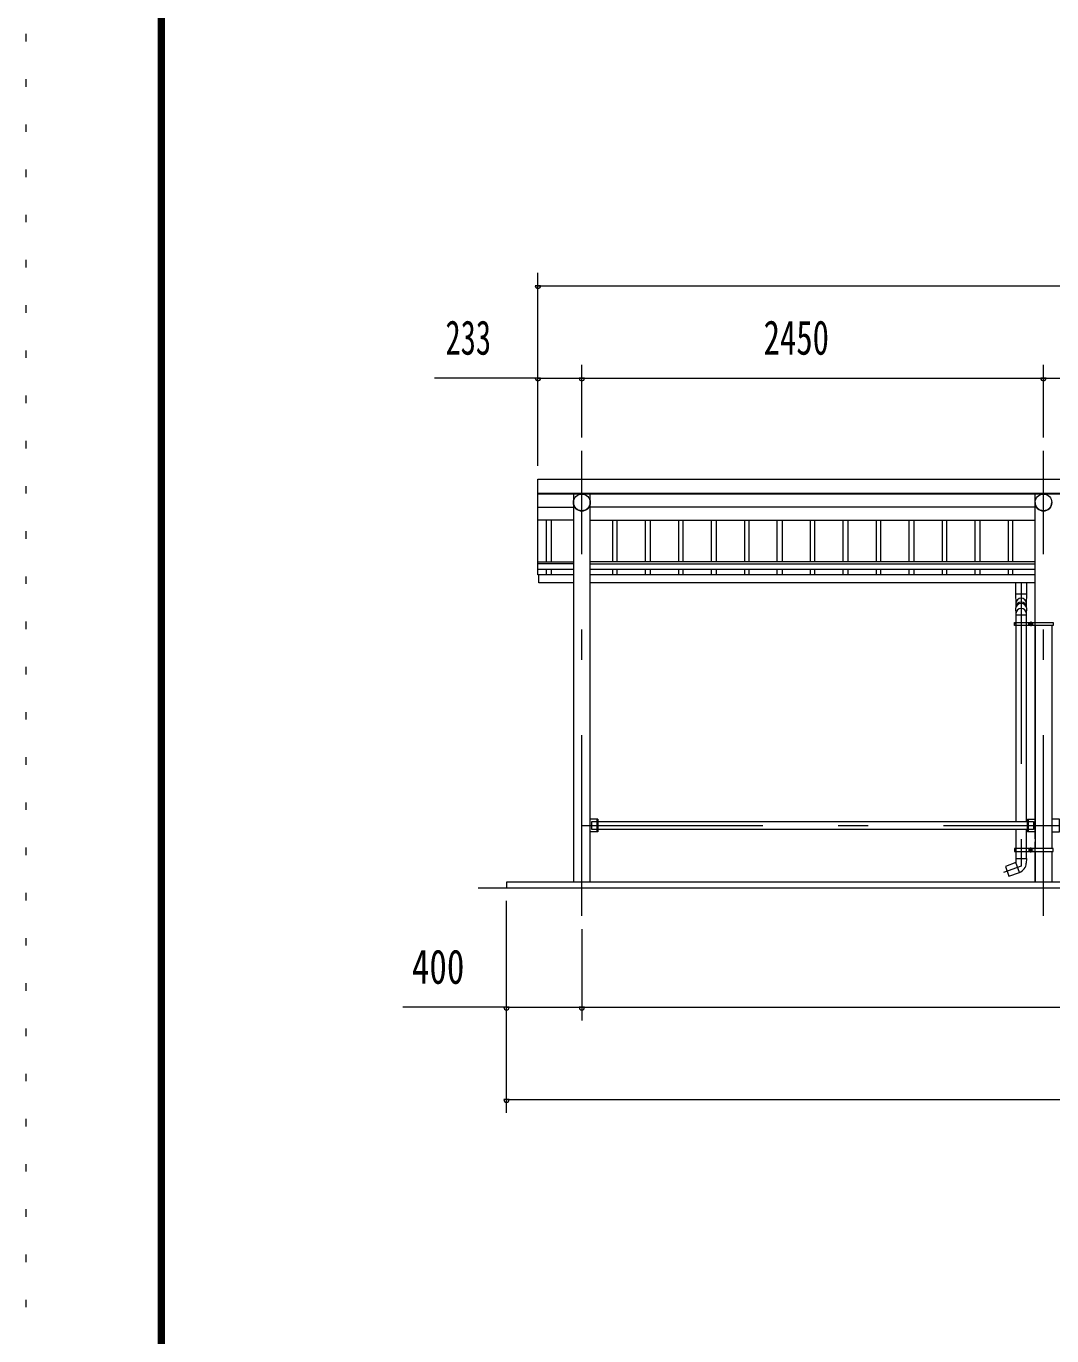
# Model space of a CAD drawing. Units: millimetres, scale not verified. Extents: x -31992 to 32005, y -14700 to 14700.
# Drawn here: x -9575 to -4131, y 748 to 7701 of the extents above; entities that cross this region are included whole.
import ezdxf
from ezdxf.enums import TextEntityAlignment as Align

# ---------------------------------------------------------------- set-up
doc = ezdxf.new("R2010")
doc.units = ezdxf.units.MM
doc.header["$LTSCALE"] = 80
doc.linetypes.add('USER3', pattern=[24, 12, -5, 2, -5])
doc.linetypes.add('USER4', pattern=[3, 0.5, -2.5])
for name, color, linetype, lineweight in [('0-2_1-07BOLD', 7, 'Continuous', 18), ('0-3_1-27CENTER', 3, 'USER3', 18), ('0-4_1-47THIN', 4, 'Continuous', 18), ('0-5_1-57DIM', 3, 'Continuous', 18), ('0-C_F-F1PAPER', 5, 'Continuous', 18), ('0-D_F-E_J_ADD', 5, 'USER4', 18)]:
    doc.layers.add(name, color=color, linetype=linetype, lineweight=lineweight)
doc.styles.add('ＭＳ ゴシック', font='')
doc.styles.get('ＭＳ ゴシック').set_extended_font_data('MS Gothic')

msp = doc.modelspace()

# ---------------------------------------------------------------- linework, layer by layer
at = {"layer": '0-2_1-07BOLD'}
for p, q in [((-6858.62, 5221.4), (3807.37, 5221.4)), ((3807.38, 5217.32), (-6858.62, 5217.32)), ((-6670.18, 5217.32), (-6670.18, 3157.54)), ((-6581.08, 3157.54), (-6581.08, 5217.32)), ((-4220.17, 4535.54), (-4220.17, 5217.32)), ((-6858.62, 5147.84), (-6670.18, 5147.84)), ((-4220.17, 5147.84), (-6581.08, 5147.84)), ((-6670.18, 5078.35), (-6858.62, 5078.35)), ((-6581.08, 5078.35), (-4220.17, 5078.35)), ((-6858.62, 4856.73), (-6670.18, 4856.73)), ((-6670.18, 4846.3), (-6858.62, 4846.3)), ((-6670.17, 4816.69), (-6858.62, 4816.69)), ((-4220.17, 4856.73), (-6581.08, 4856.73)), ((-6581.08, 4846.3), (-4220.17, 4846.3)), ((-4220.17, 4816.69), (-6581.08, 4816.69)), ((-6853.62, 4787.78), (-6858.62, 4787.78)), ((-6581.08, 4790.36), (-4220.17, 4790.36)), ((-4220.17, 4745.36), (-6581.08, 4745.36)), ((-4321.14, 4685.74), (-4321.14, 4745.36)), ((-4266.14, 4745.36), (-4266.14, 4685.74)), ((-4322.74, 4527.54), (-4328.84, 4527.54)), ((-4322.74, 4535.54), (-4322.74, 4519.54)), ((-4321.14, 4576.09), (-4266.14, 4576.09)), ((-4321.14, 4519.54), (-4321.14, 3478.89)), ((-4266.14, 3478.89), (-4266.14, 4519.54)), ((-4264.54, 4519.54), (-4264.54, 4535.54)), ((-4221.79, 4535.54), (-4221.79, 4519.54)), ((-4220.19, 4519.54), (-4220.19, 3335.54)), ((-4131.09, 4519.54), (-4131.09, 3335.54)), ((-4220.18, 3386.14), (-4220.18, 4517.54)), ((-6541.07, 3490.54), (-6581.08, 3490.54)), ((-6544.27, 3424.54), (-6544.27, 3490.54)), ((-6541.07, 3478.89), (-4260.17, 3478.89)), ((-4260.19, 3490.54), (-4220.17, 3490.54)), ((-4260.19, 3424.54), (-4260.19, 3490.54)), ((-4260.17, 3424.54), (-4260.17, 3490.54)), ((-4256.98, 3424.54), (-4256.98, 3490.54)), ((-4256.97, 3490.54), (-4256.97, 3424.54)), ((-4228.13, 3478.89), (-4228.13, 3436.19)), ((-4260.17, 3436.19), (-6541.07, 3436.19)), ((-4321.14, 3436.19), (-4321.14, 3335.54)), ((-4266.14, 3335.54), (-4266.14, 3436.19)), ((-4220.17, 3424.54), (-4260.19, 3424.54)), ((-4220.18, 3335.54), (-4220.18, 3370.14)), ((-4328.84, 3327.54), (-4322.74, 3327.54)), ((-4322.74, 3335.54), (-4322.74, 3319.54)), ((-4321.14, 3319.54), (-4321.14, 3282.63)), ((-4266.14, 3282.63), (-4266.14, 3319.54)), ((-4264.54, 3319.54), (-4264.54, 3335.54)), ((-4221.79, 3335.54), (-4221.79, 3319.54)), ((-4220.19, 3319.54), (-4220.19, 3157.54)), ((-4220.18, 3157.54), (-4220.18, 3319.54)), ((-4131.09, 3319.54), (-4131.09, 3157.54)), ((-4302.32, 3208.95), (-4321.14, 3260.63)), ((-7175.62, 3127.54), (4124.37, 3127.54))]:
    msp.add_line(p, q, dxfattribs=at)
for points in [[(-6858.62, 4787.78), (-6858.62, 5296.54), (3807.37, 5296.54)], [(-6670.17, 4745.36), (-6853.62, 4745.36), (-6853.62, 4790.36), (-6670.17, 4790.36)], [(-4264.14, 4685.74), (-4323.14, 4685.74), (-4321.14, 4636.07), (-4321.14, 4617.98)], [(-4266.14, 4617.97), (-4266.14, 4636.07), (-4264.14, 4685.74)], [(-4323.14, 4608.87), (-4321.14, 4583.03), (-4321.14, 4535.54)], [(-4266.14, 4535.54), (-4266.14, 4583.03), (-4264.14, 4609)], [(-6541.07, 3490.54), (-6541.07, 3424.54), (-6581.08, 3424.54)], [(-6544.27, 3436.19), (-6573.12, 3436.19), (-6573.12, 3478.89), (-6544.27, 3478.89)], [(-4256.98, 3478.89), (-4228.13, 3478.89), (-4228.13, 3436.19), (-4256.98, 3436.19)], [(-4131.09, 3424.54), (-4091.07, 3424.54), (-4091.07, 3490.54), (-4131.09, 3490.54)], [(-4322.63, 3282.63), (-4321.14, 3260.63), (-4377.52, 3240.11), (-4358.71, 3188.43), (-4302.61, 3208.85)], [(-4322.64, 3282.63), (-4264.63, 3282.63), (-4266.39, 3256.84)], [(3974.37, 3157.54), (-7025.62, 3157.54), (-7025.62, 3127.54)]]:
    msp.add_lwpolyline(points, dxfattribs=at)
for points in [[(-4123.39, 4519.54), (-4328.84, 4519.54), (-4328.84, 4535.54), (-4123.39, 4535.54)], [(-4248.16, 4530.42), (-4243.16, 4533.31), (-4238.16, 4530.42), (-4238.16, 4524.65), (-4243.16, 4521.77), (-4248.16, 4524.65)], [(-4328.84, 3335.54), (-4328.84, 3319.54), (-4123.39, 3319.54), (-4123.39, 3335.54)], [(-4248.16, 3330.43), (-4248.16, 3324.65), (-4243.16, 3321.77), (-4238.16, 3324.65), (-4238.16, 3330.43), (-4243.16, 3333.31)]]:
    msp.add_lwpolyline(points, close=True, dxfattribs=at)
for centre, radius in [((-6625.62, 5172.78), 44.55), ((-4175.63, 5172.78), 44.55), ((-4243.16, 4527.54), 6.25), ((-4243.16, 4527.54), 4.9), ((-4243.16, 3327.54), 6.25), ((-4243.16, 3327.54), 4.9)]:
    msp.add_circle(centre, radius, dxfattribs=at)
for centre, radius, start, end in [((-6625.62, 5172.09), 44.55, 180, 0), ((-4175.63, 5172.09), 44.55, 180, 0), ((-4293.64, 4636.37), 27.55, 3.55867, 176.44133), ((-4293.64, 4607.16), 29.55, 3.56303, 176.43697), ((-4293.64, 4615.67), 27.55, 3.55867, 176.44133), ((-4293.64, 4582.05), 27.55, 3.55867, 176.44133), ((-4321.27, 3260.59), 55, 289.83269, 356.09424)]:
    msp.add_arc(centre, radius, start, end, dxfattribs=at)
at = {"layer": '0-3_1-27CENTER'}
for p, q in [((-6625.62, 2977.54), (-6625.62, 5447.54)), ((-4175.62, 2977.54), (-4175.62, 5447.54)), ((-4293.64, 4745.36), (-4293.64, 3241.38)), ((-4255.66, 4527.54), (-4230.66, 4527.54)), ((-4243.16, 4540.04), (-4243.16, 4515.04)), ((-6625.62, 3457.54), (3574.37, 3457.54)), ((-4243.16, 3315.04), (-4243.16, 3340.04)), ((-4230.66, 3327.54), (-4255.66, 3327.54)), ((-4293.62, 3241.38), (-4386.9, 3207.43))]:
    msp.add_line(p, q, dxfattribs=at)
at = {"layer": '0-4_1-47THIN'}
for p, q in [((-6813.12, 4856.73), (-6813.12, 5078.35)), ((-6788.12, 5078.35), (-6788.12, 4856.73)), ((-6463.12, 5078.35), (-6463.12, 4856.73)), ((-6438.12, 4856.73), (-6438.12, 5078.35)), ((-6288.12, 4856.73), (-6288.12, 5078.35)), ((-6263.12, 5078.35), (-6263.12, 4856.73)), ((-6113.12, 5078.35), (-6113.12, 4856.73)), ((-6088.12, 4856.73), (-6088.12, 5078.35)), ((-5938.12, 4856.73), (-5938.12, 5078.35)), ((-5913.12, 5078.35), (-5913.12, 4856.73)), ((-5763.12, 5078.35), (-5763.12, 4856.73)), ((-5738.12, 4856.73), (-5738.12, 5078.35)), ((-5588.12, 4856.73), (-5588.12, 5078.35)), ((-5563.12, 5078.35), (-5563.12, 4856.73)), ((-5413.12, 5078.35), (-5413.12, 4856.73)), ((-5388.12, 4856.73), (-5388.12, 5078.35)), ((-5238.12, 4856.73), (-5238.12, 5078.35)), ((-5213.12, 5078.35), (-5213.12, 4856.73)), ((-5063.12, 5078.35), (-5063.12, 4856.73)), ((-5038.12, 4856.73), (-5038.12, 5078.35)), ((-4888.12, 4856.73), (-4888.12, 5078.35)), ((-4863.12, 5078.35), (-4863.12, 4856.73)), ((-4713.12, 5078.35), (-4713.12, 4856.73)), ((-4688.12, 4856.73), (-4688.12, 5078.35)), ((-4538.12, 4856.73), (-4538.12, 5078.35)), ((-4513.12, 5078.35), (-4513.12, 4856.73)), ((-4363.12, 5078.35), (-4363.12, 4856.73)), ((-4338.12, 4856.73), (-4338.12, 5078.35)), ((-6813.12, 4790.36), (-6813.12, 4816.69)), ((-6788.12, 4816.69), (-6788.12, 4790.36)), ((-6463.12, 4816.69), (-6463.12, 4790.36)), ((-6438.12, 4790.36), (-6438.12, 4816.69)), ((-6288.12, 4790.36), (-6288.12, 4816.69)), ((-6263.12, 4816.69), (-6263.12, 4790.36)), ((-6113.12, 4816.69), (-6113.12, 4790.36)), ((-6088.12, 4790.36), (-6088.12, 4816.69)), ((-5938.12, 4790.36), (-5938.12, 4816.69)), ((-5913.12, 4816.69), (-5913.12, 4790.36)), ((-5763.12, 4816.69), (-5763.12, 4790.36)), ((-5738.12, 4790.36), (-5738.12, 4816.69)), ((-5588.12, 4790.36), (-5588.12, 4816.69)), ((-5563.12, 4816.69), (-5563.12, 4790.36)), ((-5413.12, 4816.69), (-5413.12, 4790.36)), ((-5388.12, 4790.36), (-5388.12, 4816.69)), ((-5238.12, 4790.36), (-5238.12, 4816.69)), ((-5213.12, 4816.69), (-5213.12, 4790.36)), ((-5063.12, 4816.69), (-5063.12, 4790.36)), ((-5038.12, 4790.36), (-5038.12, 4816.69)), ((-4888.12, 4790.36), (-4888.12, 4816.69)), ((-4863.12, 4816.69), (-4863.12, 4790.36)), ((-4713.12, 4816.69), (-4713.12, 4790.36)), ((-4688.12, 4790.36), (-4688.12, 4816.69)), ((-4538.12, 4790.36), (-4538.12, 4816.69)), ((-4513.12, 4816.69), (-4513.12, 4790.36)), ((-4363.12, 4816.69), (-4363.12, 4790.36)), ((-4338.12, 4790.36), (-4338.12, 4816.69))]:
    msp.add_line(p, q, dxfattribs=at)
at = {"layer": '0-5_1-57DIM'}
for p, q in [((-6858.62, 5366.54), (-6858.62, 6392.54)), ((-6844.62, 6322.54), (-6872.62, 6322.54)), ((-6858.62, 6322.54), (3807.37, 6322.54)), ((-6625.62, 5517.54), (-6625.62, 5902.54)), ((-4175.62, 5517.54), (-4175.62, 5902.54)), ((-6858.62, 5832.54), (-7408.12, 5832.54)), ((-6844.62, 5832.54), (-6872.62, 5832.54)), ((-6858.62, 5832.54), (-6625.62, 5832.54)), ((-6611.62, 5832.54), (-6639.62, 5832.54)), ((-6625.62, 5832.54), (-4175.62, 5832.54)), ((-4161.62, 5832.54), (-4189.62, 5832.54)), ((-4175.62, 5832.54), (-1375.63, 5832.54)), ((-7025.62, 1932.54), (-7025.62, 3057.54)), ((-6625.62, 2907.54), (-6625.62, 2422.54)), ((-7025.62, 2492.54), (-7575.12, 2492.54)), ((-7011.62, 2492.54), (-7039.62, 2492.54)), ((-7025.62, 2492.54), (-6625.62, 2492.54)), ((-6611.62, 2492.54), (-6639.62, 2492.54)), ((-6625.62, 2492.54), (3574.37, 2492.54)), ((-7011.62, 2002.54), (-7039.62, 2002.54)), ((-7025.62, 2002.54), (3974.37, 2002.54))]:
    msp.add_line(p, q, dxfattribs=at)
for centre in [(-6858.62, 6322.54), (-6858.62, 5832.54), (-6625.62, 5832.54), (-4175.62, 5832.54), (-7025.62, 2492.54), (-6625.62, 2492.54), (-7025.62, 2002.54)]:
    msp.add_arc(centre, 14, 180, 0, dxfattribs=at)
at = {"layer": '0-C_F-F1PAPER'}
for points in [[(31304.92, -14000), (31304.92, 14140), (-8875.08, 14140), (-8875.08, -14000)], [(31301.42, -13996.5), (31301.42, 14136.5), (-8871.58, 14136.5), (-8871.58, -13996.5)], [(31297.92, -13993), (-8868.08, -13993), (-8868.08, 14133), (31297.92, 14133)], [(31294.42, -13989.5), (31294.42, 14129.5), (-8864.58, 14129.5), (-8864.58, -13989.5)], [(31290.92, -13986), (-8861.08, -13986), (-8861.08, 14126), (31290.92, 14126)], [(31287.42, -13982.5), (31287.42, 14122.5), (-8857.58, 14122.5), (-8857.58, -13982.5)], [(31283.92, -13979), (-8854.08, -13979), (-8854.08, 14119), (31283.92, 14119)], [(31280.42, -13975.5), (31280.42, 14115.5), (-8850.58, 14115.5), (-8850.58, -13975.5)], [(31276.92, -13972), (31276.92, 14112), (-8847.08, 14112), (-8847.08, -13972)], [(31273.42, -13968.5), (31273.42, 14108.5), (-8843.58, 14108.5), (-8843.58, -13968.5)], [(31269.92, -13965), (-8840.08, -13965), (-8840.08, 14105), (31269.92, 14105)]]:
    msp.add_lwpolyline(points, close=True, dxfattribs=at)
at = {"layer": '0-D_F-E_J_ADD'}
msp.add_lwpolyline([(32004.92, -14700), (-9575.08, -14700), (-9575.08, 14700), (32004.92, 14700)], close=True, dxfattribs=at)

# ---------------------------------------------------------------- texts
at = {"layer": '0-5_1-57DIM', "color": 7, "style": 'ＭＳ ゴシック'}
for s, width, p in [('233', 0.65, (-7349.57, 5902.54)), ('2450', 0.7, (-5661.04, 5902.54)), ('400', 0.75, (-7528.05, 2562.54))]:
    msp.add_text(s, height=182.3, dxfattribs=dict(at, width=width)).set_placement(p, align=Align.BOTTOM_LEFT)

doc.saveas('drawing.dxf')
